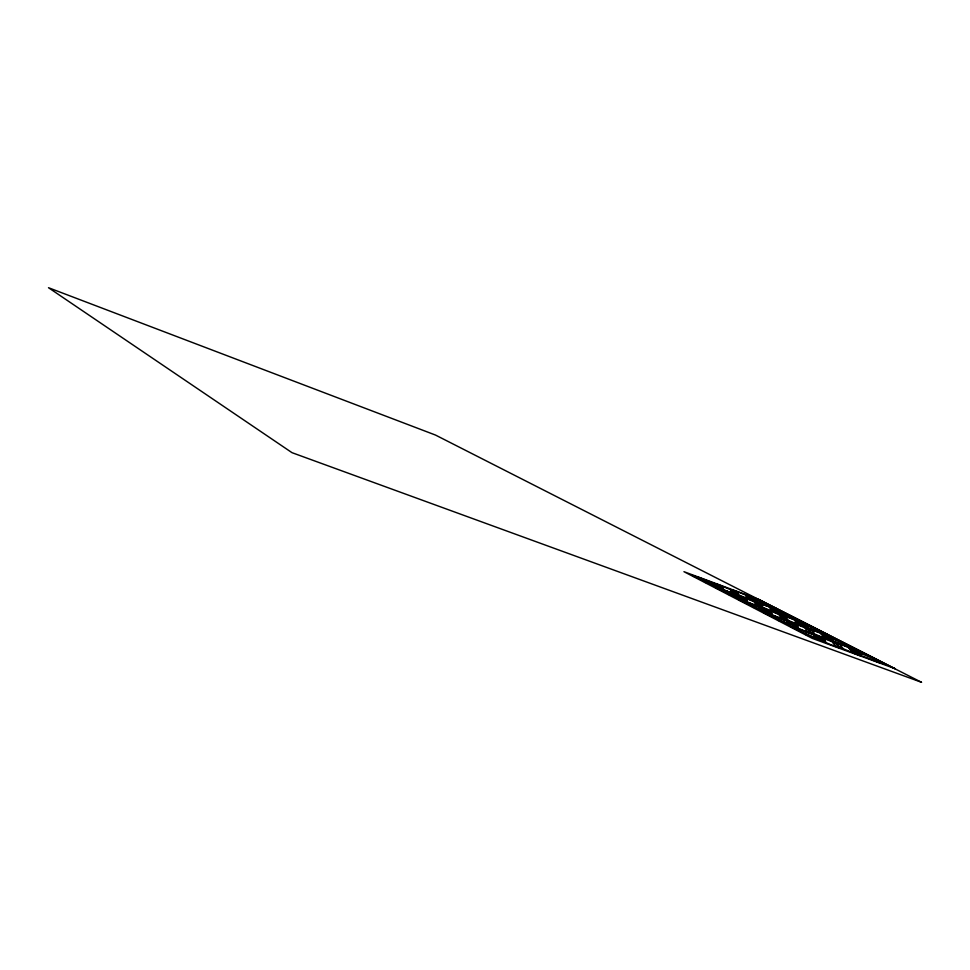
<?xml version="1.0" encoding="UTF-8"?>
<svg xmlns="http://www.w3.org/2000/svg" width="970" height="970" viewBox="0 0 970 970"><rect width="100%" height="100%" fill="white"/><g stroke="black" fill="none" stroke-linecap="round" stroke-linejoin="round"><path stroke-width="1.45" d="M762.602 601.946L752.477 597.762L762.662 601.921M743.832 598.417L746.682 599.593L743.844 598.466M746.682 597.375L749.47 598.551L746.694 597.423M824.415 639.666L821.384 638.357L824.452 639.654M825.822 637.714L822.887 636.429L825.87 637.678M720.734 587.383L723.523 588.535L720.722 587.408M877.571 660.606L848.726 648.021L850.351 648.445M830.684 644.65L839.583 647.911M844.349 645.778L835.74 642.625M848.58 645.838L820.717 633.701L822.366 634.137M797.364 629.724L830.502 644.589M791.411 627.056L793.12 627.517L790.016 626.135L798.383 629.166L796.285 627.978M802.748 630.221L811.478 633.422M816.57 631.579L808.119 628.475M827.155 634.562L825.591 634.125L828.622 635.508L817.686 631.809M821.469 632.028L794.515 620.315L796.115 620.691M764.894 613.295L766.603 613.767L763.596 612.385L771.829 615.416L769.828 614.374M776.218 616.52L784.791 619.672M770.641 615.853L798.528 628.051L796.806 627.578M770.519 614.046L772.217 614.446L745.251 602.685M795.667 618.896L769.574 607.559L771.174 608.02M790.562 618.29L782.269 615.235M751.01 603.498L759.425 606.589M745.494 601.097L747.203 601.521L721.098 590.148M739.71 600.212L741.419 600.697L738.534 599.411L746.597 602.346L744.693 601.364M771.077 606.371L745.809 595.41L747.397 595.871M765.815 605.632L757.667 602.625M776.449 608.736L774.824 608.275L777.637 609.56L769.974 606.723L771.853 607.681M715.702 587.808L717.448 588.256L714.66 587.02L725.766 590.803M727.015 591.094L735.272 594.149M742.208 593.567L734.205 590.609M721.716 588.729L723.39 589.226L698.097 578.217M692.919 575.913L694.617 576.422L691.925 575.222L699.71 578.071L697.915 577.126M812.266 633.98L811.162 633.604A11.519 0.679 22.5 0 1 805.694 631.555M835.049 642.128L836.14 642.504A11.604 0.679 22.6 0 1 841.523 644.516M785.518 620.182L784.427 619.818M807.489 628.014L808.568 628.378A11.264 0.643 22.5 0 1 813.842 630.367M760.08 607.074L759.001 606.699A10.876 0.618 22.4 0 1 753.751 604.722M781.711 614.81L782.766 615.174A10.949 0.618 22.5 0 1 787.943 617.114M840.553 648.275L839.838 648.009M860.257 655.659L854.982 653.647M735.878 594.586L729.646 592.282M757.158 602.237L763.281 604.516M837.886 646.068L838.613 646.335M815.309 634.974L820.681 636.999M874.225 660.691L879.644 662.728M831.302 640.806L826.125 638.83M834.794 642.273L835.485 642.528M850.144 647.717L845.003 645.753M837.34 644.383L836.661 644.128M785.7 620.012L785.033 619.769M788.671 621.224L793.787 623.164M807.185 628.123L807.864 628.378M809.659 631.543L810.362 631.797M744.742 601.291L749.786 603.219M760.335 606.941L759.655 606.687M763.208 608.105L768.204 610.009M778.473 613.719L773.526 611.827M781.359 614.883L782.026 615.138M801.208 621.334L799.583 620.885L802.481 622.17L794.697 619.333L796.649 620.424M783.736 616.871L783.081 616.629M783.263 617.963L783.954 618.217M734.254 592.743L734.908 592.985M736.145 594.477L735.502 594.234M738.97 595.616L743.857 597.496M756.77 602.285L757.424 602.528M758.879 604.116L758.237 603.874M758.164 605.037L758.831 605.292M698.06 577.126L702.886 578.981M715.86 583.722L720.649 585.553M735.187 591.955L734.557 591.724M879.451 662.68L877.159 661.407L885.416 664.426L877.741 660.655M733.356 590.281L733.975 590.512M771.768 607.729L767.585 606.165M770.459 615.792L764.845 613.282M809.186 630.039L809.695 629.87M848.75 645.899L854.327 648.324M802.566 630.16L796.976 627.736M811.732 633.519L812.242 633.349M796.37 628.002L801.547 629.991M844.518 645.838L850.169 648.299M797.182 629.663L791.35 627.056M720.928 590.099L715.848 587.893M795.824 618.945L801.038 621.2M750.841 603.437L745.7 601.206M796.576 620.4L791.714 618.533M790.732 618.351L796.006 620.63M745.069 602.625L739.831 600.345M821.626 632.088L827.192 634.562M776.048 616.459L770.713 614.143M816.728 631.64L822.172 633.992M742.377 593.628L747.458 595.871M697.927 578.156L693.004 576.034M771.247 606.432L776.279 608.602M726.845 591.033L721.656 588.729M765.973 605.692L767.04 606.104M721.668 586.801C725.73 588.657 718.079 585.213 721.85 587.056M734.375 591.045L737.782 592.428L738.594 594.489L735.139 593.07M734.157 591.191L720.831 585.637M734.326 591.639L730.907 590.245L731.622 592.27L735.09 593.688M771.562 609.063C767.331 607.572 775.709 610.7 771.562 609.245M735.308 593.531L748.925 599.205M757.909 603.11L761.414 604.54L762.614 606.832L759.073 605.389M757.74 603.291L744.038 597.581M757.994 603.789L754.49 602.358L755.594 604.625L759.158 606.08M759.328 605.898L773.332 611.73M782.62 615.78L786.197 617.247L787.834 619.794L784.196 618.302M782.487 615.986L768.398 610.106M782.838 616.532L779.237 615.065L780.765 617.599L784.427 619.09M784.548 618.884L798.965 624.898M808.556 629.081L812.242 630.585L814.363 633.422L810.605 631.894M808.495 629.324L793.981 623.261M808.944 629.942L805.233 628.427L807.246 631.24L811.005 632.779M811.078 632.537L825.931 638.733M836.298 643.304L840.093 644.856L842.724 648.009L838.868 646.432M835.837 643.352L820.887 637.096M836.407 644.031L832.587 642.479L835.121 645.608L838.989 647.196M839.45 647.148L854.776 653.55M797.704 623.298C801.79 625.226 793.678 621.588 797.619 623.467M823.287 635.52C827.374 637.46 818.922 633.653 823.081 635.629M804.603 624.328L812.108 627.117L801.365 622.655L804.251 624.171M734.144 590.948L733.465 590.645M734.399 591.288L735.09 591.603M766.967 605.898L771.053 607.887M749.107 599.29L766.785 605.813M757.679 603.013L756.939 602.685M757.982 603.388L758.722 603.716M735.078 593.434L734.387 593.131M735.333 593.785L736.327 594.525M782.366 615.671L781.626 615.344M782.741 616.083L783.53 616.447M759.086 605.789L758.334 605.45M759.401 606.177L760.165 606.517M808.301 628.972L807.537 628.633M799.159 624.983L817.492 631.712M808.75 629.433L809.562 629.797M784.293 618.775L783.117 617.926M784.681 619.199L785.882 620.06M836.031 643.195L834.649 642.237M836.104 643.462L836.977 643.862M775.006 616.265L769.707 614.265M810.811 632.416L809.998 632.052M811.272 632.889L812.132 633.277M839.183 647.026L838.31 646.638M839.268 647.317L840.153 647.717M850.144 647.62L847.962 646.505L856.061 649.488L852.909 648.045L854.449 648.384M791.52 618.448L776.582 612.652L778.643 613.767M844.797 645.656L829.168 639.618L831.314 640.721M874.019 660.582L858.001 654.398L860.269 655.562M745.918 598.102L746.597 598.454M770.277 610.615L770.98 610.979M795.849 623.759L796.6 624.146M823.19 637.811L823.979 638.212M715.787 583.77L717.545 584.68L703.068 579.054M738.837 595.628L740.74 596.623L725.948 590.888M763.16 608.178L765.1 609.172L749.968 603.304M788.561 621.249L790.683 622.352L775.2 616.35M815.455 635.107L817.589 636.211L801.753 630.076M837.049 644.577L838.104 645.862M809.077 630.221L809.914 631.373M782.923 616.787L783.578 617.817M758.043 604.007L758.516 604.928M734.338 591.833L734.642 592.658M784.39 619.794A11.191 0.643 22.5 0 1 779.068 617.805M704.45 581.842L714.89 586.135L704.535 581.83M827.652 636.065L838.711 640.661L827.737 636.041M861.433 654.629L850.932 650.264L861.433 654.629M817.577 639.327L805.9 634.489L817.577 639.327M789.58 624.826L778.255 620.182L789.58 624.826M833.194 640.188L822.996 635.98L833.181 640.212M824.282 640.139L813.806 635.823L824.282 640.139M763.426 611.282L752.417 606.723L763.414 611.294M806.361 626.462L796.443 622.388L806.361 626.462M796.928 626.038L786.779 621.818L796.928 626.038M867.144 655.138L855.758 650.373L867.119 655.162M738.558 598.393L727.864 593.967L738.546 598.417M780.826 613.416L771.211 609.427L780.826 613.416M770.944 612.64L761.05 608.566L770.944 612.64M756.515 600.976L747.118 597.12L756.479 601M746.221 599.896L736.606 595.968L746.221 599.896M722.674 587.759L713.302 583.94L722.674 587.759M786.791 614.228L776.339 609.936L786.755 614.24M797.207 625.638L794.212 624.425L797.194 625.614M771.308 612.312L768.41 611.124L771.283 612.3M770.847 609.766L773.587 610.87L770.895 609.766M852.557 650.47L849.49 649.16L852.533 650.47M822.572 639.921L825.579 641.17L822.572 639.921M798.14 627.056L795.133 625.82L798.116 627.056M854.012 652.143L850.896 650.846L854.036 652.119M798.189 622.655L795.291 621.467L798.177 622.607M769.125 612.337L771.974 613.513L769.222 612.361M747.167 600.757L744.317 599.593L747.191 600.745M746.245 596.308L748.864 597.375L746.282 596.32M921.5 682.286L292.006 452.675L48.5 287.714L435.518 435.069L921.5 682.286M894.922 668.609L812.254 638.369L683.947 571.682L759.098 599.533L894.922 668.609"/></g></svg>
